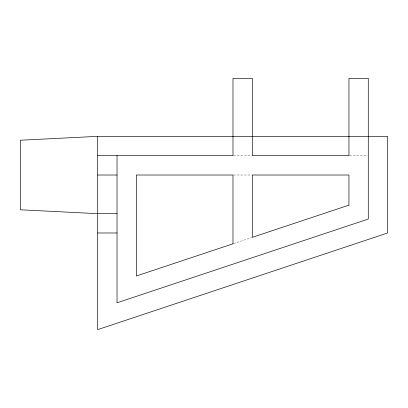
<?xml version="1.0" encoding="UTF-8"?>
<svg xmlns="http://www.w3.org/2000/svg" width="408" height="408" viewBox="0 0 408 408"><rect width="100%" height="100%" fill="white"/><g stroke="black" fill="none" stroke-linecap="round" stroke-linejoin="round"><path stroke-width="0.31" stroke-dasharray="2.04 1.53" d="M233.595 243.581L251.71 237.543M233.611 155.683L251.69 155.683M349.569 155.683L367.649 155.683M233.611 175.012L251.69 175.012"/><path stroke-width="0.61" d="M97.706 136.359L97.706 329.623L387.6 232.988L387.6 136.359L97.706 136.359L20.4 140.225L20.4 209.799L97.706 213.665L117.03 213.665M97.706 155.683L232.988 155.683L232.988 78.377L252.317 78.377L252.317 155.683L348.947 155.683L348.947 78.377L368.276 78.377L368.276 219.06L117.03 302.807L117.03 155.683M97.706 175.012L117.03 175.012M97.706 232.988L117.03 232.988M232.988 243.785L136.359 275.992L136.359 175.012L232.988 175.012L232.988 243.785M348.947 205.132L252.317 237.339L252.317 175.012L348.947 175.012L348.947 205.132"/></g></svg>
